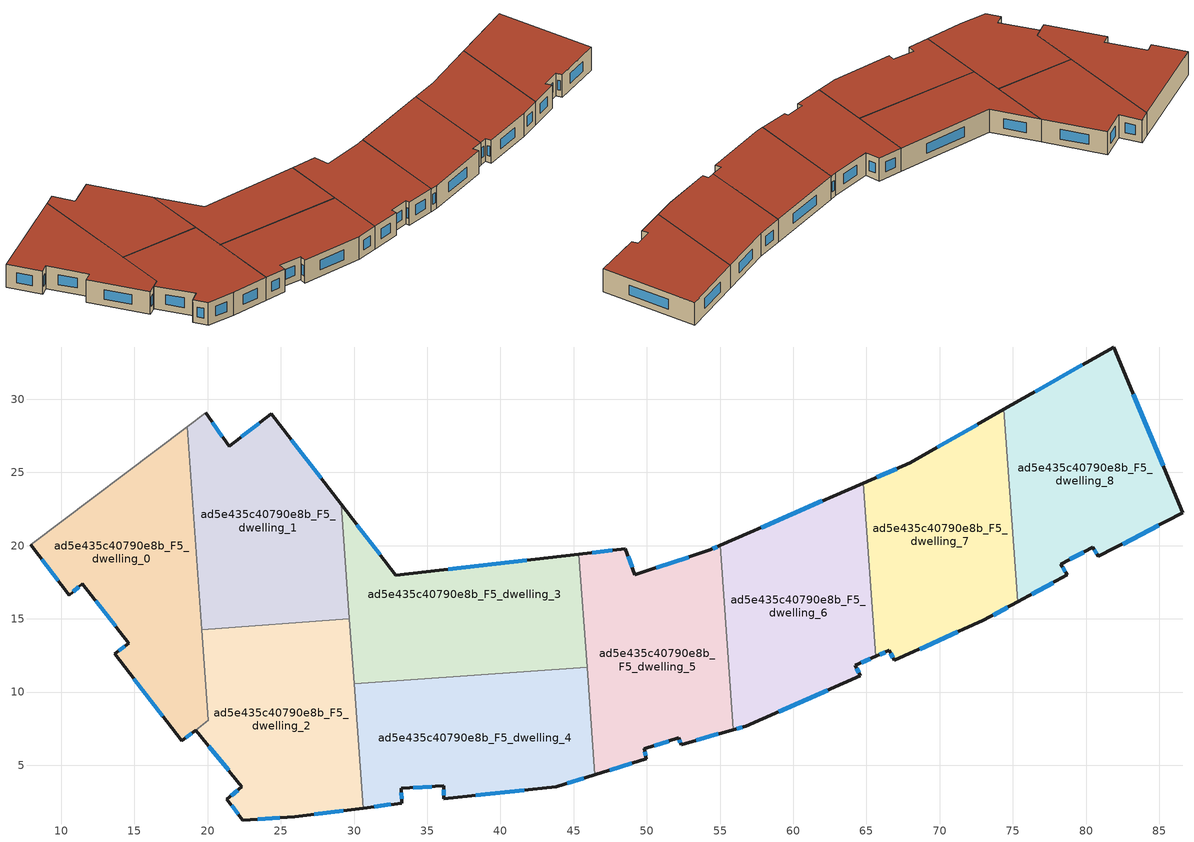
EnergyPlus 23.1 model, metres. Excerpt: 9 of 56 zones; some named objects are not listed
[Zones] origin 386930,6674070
ad5e435c40790e8b_F5_dwelling_0
 floor to ad5e435c40790e8b_F4_dwelling_0 (EU_floor_Construction): 18.59,28.13 20.04,8.06 18.24,6.66 13.66,12.6 14.62,13.34 11.45,17.4 10.55,16.62 7.91,20.04 z15
 wall outside (EU_wall_Construction): 7.91,20.04 10.55,16.62 11.45,17.4 14.62,13.34 13.66,12.6 18.24,6.66 19.19,7.4 z15:18
 wall adiabatic (EU_wall_Construction): 18.59,28.13 7.91,20.04 z15:18
 wall to ad5e435c40790e8b_F5_dwelling_2 (EU_wall_Construction): 19.19,7.4 20.04,8.06 19.59,14.27 z15:18
 wall to ad5e435c40790e8b_F5_dwelling_1 (EU_wall_Construction): 19.59,14.27 18.59,28.13 z15:18
 window (EU_Window_Construction): 18.51,6.87 18.92,7.19 / 14.97,10.9 16.93,8.36 / 14.35,13.13 13.93,12.81 / 12.35,16.24 13.72,14.5 / 10.81,16.84 11.19,17.18 / 8.67,19.07 9.8,17.6 z15.86:17.14
 roof outside (EU_roof_Construction): 20.04,8.06 18.59,28.13 7.91,20.04 10.55,16.62 11.45,17.4 14.62,13.34 13.66,12.6 18.24,6.66 z18
ad5e435c40790e8b_F5_dwelling_1
 floor to ad5e435c40790e8b_F4_dwelling_1 (EU_floor_Construction): 24.35,29.01 29.12,22.83 29.68,15 19.59,14.27 18.59,28.13 19.87,29.09 21.47,26.79 z15
 wall outside (EU_wall_Construction): 29.12,22.83 24.35,29.01 21.47,26.79 19.87,29.09 z15:18
 wall to ad5e435c40790e8b_F5_dwelling_2 (EU_wall_Construction): 19.59,14.27 29.68,15 z15:18
 wall adiabatic (EU_wall_Construction): 19.87,29.09 18.59,28.13 z15:18
 wall to ad5e435c40790e8b_F5_dwelling_3 (EU_wall_Construction): 29.68,15 29.12,22.83 z15:18
 window (EU_Window_Construction): 21.01,27.44 20.32,28.43 / 23.53,28.37 22.29,27.42 / 27.76,24.59 25.72,27.24 z15.86:17.14
 roof outside (EU_roof_Construction): 29.68,15 29.12,22.83 24.35,29.01 21.47,26.79 19.87,29.09 18.59,28.13 19.59,14.27 z18
ad5e435c40790e8b_F5_dwelling_2
 floor to ad5e435c40790e8b_F4_dwelling_2 (EU_floor_Construction): 29.68,15 30.61,2.08 25.93,1.48 22.41,1.26 21.32,2.68 22.34,3.54 19.19,7.4 20.04,8.06 19.59,14.27 z15
 wall outside (EU_wall_Construction): 19.19,7.4 22.34,3.54 21.32,2.68 22.41,1.26 25.93,1.48 30.61,2.08 z15:18
 wall to ad5e435c40790e8b_F5_dwelling_4 (EU_wall_Construction): 30.61,2.08 30,10.55 z15:18
 wall to ad5e435c40790e8b_F5_dwelling_3 (EU_wall_Construction): 30,10.55 29.68,15 z15:18
 window (EU_Window_Construction): 27.27,1.65 29.28,1.9 / 23.42,1.32 24.93,1.41 / 21.63,2.27 22.1,1.66 / 22.05,3.29 21.61,2.92 / 20.09,6.3 21.44,4.64 z15.86:17.14
 roof outside (EU_roof_Construction): 30.61,2.08 29.68,15 19.59,14.27 20.04,8.06 19.19,7.4 22.34,3.54 21.32,2.68 22.41,1.26 25.93,1.48 z18
ad5e435c40790e8b_F5_dwelling_3
 floor to ad5e435c40790e8b_F4_dwelling_3 (EU_floor_Construction): 45.36,19.42 45.92,11.7 30,10.55 29.12,22.83 32.84,17.98 z15
 wall outside (EU_wall_Construction): 45.36,19.42 32.84,17.98 29.12,22.83 z15:18
 wall to ad5e435c40790e8b_F5_dwelling_4 (EU_wall_Construction): 30,10.55 45.92,11.7 z15:18
 wall to ad5e435c40790e8b_F5_dwelling_5 (EU_wall_Construction): 45.92,11.7 45.36,19.42 z15:18
 window (EU_Window_Construction): 41.78,19.01 36.42,18.39 / 31.78,19.37 30.18,21.44 z15.86:17.14
 roof outside (EU_roof_Construction): 45.92,11.7 45.36,19.42 32.84,17.98 29.12,22.83 30,10.55 z18
ad5e435c40790e8b_F5_dwelling_4
 floor to ad5e435c40790e8b_F4_dwelling_4 (EU_floor_Construction): 45.92,11.7 46.45,4.35 43.82,3.54 36.13,2.71 36.12,3.59 33.23,3.42 33.27,2.42 30.61,2.08 30,10.55 z15
 wall outside (EU_wall_Construction): 30.61,2.08 33.27,2.42 33.23,3.42 36.12,3.59 36.13,2.71 43.82,3.54 46.45,4.35 z15:18
 wall to ad5e435c40790e8b_F5_dwelling_5 (EU_wall_Construction): 46.45,4.35 45.92,11.7 z15:18
 window (EU_Window_Construction): 34.06,3.47 35.3,3.54 / 33.26,2.7 33.24,3.13 / 31.37,2.17 32.51,2.32 / 44.57,3.78 45.7,4.12 / 38.33,2.95 41.63,3.31 / 36.12,3.34 36.13,2.96 z15.86:17.14
 roof outside (EU_roof_Construction): 46.45,4.35 45.92,11.7 30,10.55 30.61,2.08 33.27,2.42 33.23,3.42 36.12,3.59 36.13,2.71 43.82,3.54 z18
ad5e435c40790e8b_F5_dwelling_5
 floor to ad5e435c40790e8b_F4_dwelling_5 (EU_floor_Construction): 55,20.01 55.91,7.42 52.34,6.42 52.18,6.87 49.82,6.12 49.98,5.44 46.45,4.35 45.36,19.42 48.54,19.79 49.18,18 54.32,19.71 z15
 wall outside (EU_wall_Construction): 46.45,4.35 49.98,5.44 49.82,6.12 52.18,6.87 52.34,6.42 55.91,7.42 / 55,20.01 54.32,19.71 49.18,18 48.54,19.79 45.36,19.42 z15:18
 wall to ad5e435c40790e8b_F5_dwelling_6 (EU_wall_Construction): 55.91,7.42 55,20.01 z15:18
 window (EU_Window_Construction): 49.93,5.63 49.86,5.93 / 47.45,4.66 48.97,5.13 / 47.63,19.68 46.27,19.53 / 49,18.51 48.72,19.28 / 52.85,19.22 50.65,18.49 / 54.81,19.92 54.51,19.8 / 53.36,6.7 54.89,7.13 / 52.22,6.74 52.3,6.54 / 50.49,6.34 51.5,6.65 z15.86:17.14
 roof outside (EU_roof_Construction): 55.91,7.42 55,20.01 54.32,19.71 49.18,18 48.54,19.79 45.36,19.42 46.45,4.35 49.98,5.44 49.82,6.12 52.18,6.87 52.34,6.42 z18
ad5e435c40790e8b_F5_dwelling_6
 floor to ad5e435c40790e8b_F4_dwelling_6 (EU_floor_Construction): 64.79,24.27 65.65,12.44 64.25,11.82 64.58,11.12 56.76,7.66 55.91,7.42 55,20.01 z15
 wall outside (EU_wall_Construction): 55.91,7.42 56.76,7.66 64.58,11.12 64.25,11.82 65.65,12.44 / 64.79,24.27 55,20.01 z15:18
 wall to ad5e435c40790e8b_F5_dwelling_7 (EU_wall_Construction): 65.65,12.44 64.79,24.27 z15:18
 window (EU_Window_Construction): 56.15,7.49 56.52,7.6 / 62,23.05 57.8,21.23 / 64.65,11.99 65.25,12.26 / 64.49,11.32 64.34,11.62 / 59,8.65 62.35,10.13 z15.86:17.14
 roof outside (EU_roof_Construction): 64.58,11.12 64.25,11.82 65.65,12.44 64.79,24.27 55,20.01 55.91,7.42 56.76,7.66 z18
ad5e435c40790e8b_F5_dwelling_7
 floor to ad5e435c40790e8b_F4_dwelling_7 (EU_floor_Construction): 74.39,29.3 75.34,16.16 72.99,14.89 66.89,12.16 66.55,12.84 65.65,12.44 64.79,24.27 68,25.67 z15
 wall outside (EU_wall_Construction): 65.65,12.44 66.55,12.84 66.89,12.16 72.99,14.89 75.34,16.16 / 74.39,29.3 68,25.67 64.79,24.27 z15:18
 wall to ad5e435c40790e8b_F5_dwelling_8 (EU_wall_Construction): 75.34,16.16 74.39,29.3 z15:18
 window (EU_Window_Construction): 65.91,12.55 66.29,12.72 / 67.09,25.27 65.71,24.67 / 72.57,28.26 69.83,26.71 / 73.66,15.25 74.67,15.8 / 68.63,12.94 71.25,14.11 / 66.65,12.64 66.79,12.35 z15.86:17.14
 roof outside (EU_roof_Construction): 72.99,14.89 75.34,16.16 74.39,29.3 68,25.67 64.79,24.27 65.65,12.44 66.55,12.84 66.89,12.16 z18
ad5e435c40790e8b_F5_dwelling_8
 floor to ad5e435c40790e8b_F4_dwelling_8 (EU_floor_Construction): 81.89,33.57 86.61,22.23 80.85,19.26 80.46,19.89 78.27,18.72 78.73,18 75.34,16.16 74.39,29.3 z15
 wall outside (EU_wall_Construction): 75.34,16.16 78.73,18 78.27,18.72 80.46,19.89 80.85,19.26 86.61,22.23 81.89,33.57 74.39,29.3 z15:18
 window (EU_Window_Construction): 76.31,16.69 77.76,17.48 / 79.75,32.35 76.53,30.52 / 85.26,25.47 83.24,30.33 / 82.5,20.11 84.97,21.38 / 80.57,19.71 80.74,19.44 / 78.9,19.05 79.84,19.56 / 78.6,18.21 78.4,18.51 z15.86:17.14
 roof outside (EU_roof_Construction): 86.61,22.23 81.89,33.57 74.39,29.3 75.34,16.16 78.73,18 78.27,18.72 80.46,19.89 80.85,19.26 z18
[Building]
EU S2 Campaign: North Axis=0; Terrain=City; Solar Distribution=FullExterior
[Site:Location]
Helsinki-Vantaa.AP: Latitude=60.317; Longitude=24.963; Time Zone=2; Elevation=54.6
[SizingPeriod:WeatherFileDays]
AnnualSizingPeriod: Begin Month=1; Begin Day of Month=1; End Month=12; End Day of Month=31; Day of Week for Start Day=Monday; Use Weather File Daylight Saving Period=No; Use Weather File Rain and Snow Indicators=No
[MATERIAL]
EU_InternalMass_Material: Roughness=MediumRough; Thickness=0.1; Conductivity=1; Density=1800; Specific Heat=900; Thermal Absorptance=0.9; Solar Absorptance=0.7; Visible Absorptance=0.7
[MATERIAL:NOMASS] Roughness=MediumRough; Thermal Absorptance=0.9; Solar Absorptance=0.7; Visible Absorptance=0.7
Name | Thermal Resistance
EU_wall_NoMass | 2.6932
EU_roof_NoMass | 3.19818
EU_floor_NoMass | 2.22482
[WINDOWMATERIAL:SIMPLEGLAZINGSYSTEM]
EU_Window_SimpleGlazing: UFactor=2.14966; Solar Heat Gain Coefficient=0.7; Visible Transmittance=0.7
[CONSTRUCTION]
EU_wall_Construction: EU_wall_NoMass
EU_roof_Construction: EU_roof_NoMass
EU_floor_Construction: EU_floor_NoMass
EU_Window_Construction: EU_Window_SimpleGlazing
EU_InternalMass_Construction: EU_InternalMass_Material
[ZONE] Type=1; Multiplier=1; Ceiling Height=autocalculate; Floor Area=autocalculate; Part of Total Floor Area=Yes
Name | Volume
ad5e435c40790e8b_F5_dwelling_0 | 378.474
ad5e435c40790e8b_F5_dwelling_1 | 380.963
ad5e435c40790e8b_F5_dwelling_2 | 383.456
ad5e435c40790e8b_F5_dwelling_3 | 380.975
ad5e435c40790e8b_F5_dwelling_4 | 380.943
ad5e435c40790e8b_F5_dwelling_5 | 380.933
ad5e435c40790e8b_F5_dwelling_6 | 380.967
ad5e435c40790e8b_F5_dwelling_7 | 380.947
ad5e435c40790e8b_F5_dwelling_8 | 380.961
[INTERNALMASS] Construction=EU_InternalMass_Construction
Name | Zone or ZoneList | Surface Area
ad5e435c40790e8b_F5_dwelling_0_EU_InternalMass | ad5e435c40790e8b_F5_dwelling_0 | 126.162
ad5e435c40790e8b_F5_dwelling_1_EU_InternalMass | ad5e435c40790e8b_F5_dwelling_1 | 126.987
ad5e435c40790e8b_F5_dwelling_2_EU_InternalMass | ad5e435c40790e8b_F5_dwelling_2 | 127.817
ad5e435c40790e8b_F5_dwelling_3_EU_InternalMass | ad5e435c40790e8b_F5_dwelling_3 | 126.992
ad5e435c40790e8b_F5_dwelling_4_EU_InternalMass | ad5e435c40790e8b_F5_dwelling_4 | 126.982
ad5e435c40790e8b_F5_dwelling_5_EU_InternalMass | ad5e435c40790e8b_F5_dwelling_5 | 126.978
ad5e435c40790e8b_F5_dwelling_6_EU_InternalMass | ad5e435c40790e8b_F5_dwelling_6 | 126.989
ad5e435c40790e8b_F5_dwelling_7_EU_InternalMass | ad5e435c40790e8b_F5_dwelling_7 | 126.983
ad5e435c40790e8b_F5_dwelling_8_EU_InternalMass | ad5e435c40790e8b_F5_dwelling_8 | 126.987
[OTHEREQUIPMENT] Fuel Type=Electricity; Design Level Calculation Method=Watts/Area; Power per Zone Floor Area=1; Fraction Latent=0; Fraction Radiant=0; Fraction Lost=0; Carbon Dioxide Generation Rate=0; EndUse Subcategory=EU_Step8_InternalGains
Name | Zone or ZoneList or Space or SpaceList | Schedule
EU_Step8_InternalGain_ad5e435c40790e8b_F5_dwelling_0_f000 | ad5e435c40790e8b_F5_dwelling_0 | EU_Step8_GainSchedule_ad5e435c40790e8b_F5_dwelling_0_f000
EU_Step8_InternalGain_ad5e435c40790e8b_F5_dwelling_1_f000 | ad5e435c40790e8b_F5_dwelling_1 | EU_Step8_GainSchedule_ad5e435c40790e8b_F5_dwelling_1_f000
EU_Step8_InternalGain_ad5e435c40790e8b_F5_dwelling_2_f000 | ad5e435c40790e8b_F5_dwelling_2 | EU_Step8_GainSchedule_ad5e435c40790e8b_F5_dwelling_2_f000
EU_Step8_InternalGain_ad5e435c40790e8b_F5_dwelling_3_f000 | ad5e435c40790e8b_F5_dwelling_3 | EU_Step8_GainSchedule_ad5e435c40790e8b_F5_dwelling_3_f000
EU_Step8_InternalGain_ad5e435c40790e8b_F5_dwelling_4_f000 | ad5e435c40790e8b_F5_dwelling_4 | EU_Step8_GainSchedule_ad5e435c40790e8b_F5_dwelling_4_f000
EU_Step8_InternalGain_ad5e435c40790e8b_F5_dwelling_5_f000 | ad5e435c40790e8b_F5_dwelling_5 | EU_Step8_GainSchedule_ad5e435c40790e8b_F5_dwelling_5_f000
EU_Step8_InternalGain_ad5e435c40790e8b_F5_dwelling_6_f000 | ad5e435c40790e8b_F5_dwelling_6 | EU_Step8_GainSchedule_ad5e435c40790e8b_F5_dwelling_6_f000
EU_Step8_InternalGain_ad5e435c40790e8b_F5_dwelling_7_f000 | ad5e435c40790e8b_F5_dwelling_7 | EU_Step8_GainSchedule_ad5e435c40790e8b_F5_dwelling_7_f000
EU_Step8_InternalGain_ad5e435c40790e8b_F5_dwelling_8_f000 | ad5e435c40790e8b_F5_dwelling_8 | EU_Step8_GainSchedule_ad5e435c40790e8b_F5_dwelling_8_f000
[ZONEVENTILATION:DESIGNFLOWRATE] Schedule=EU_AlwaysOn; Design Flow Rate Calculation Method=AirChanges/Hour; Air Changes per Hour=0.586271; Ventilation Type=Natural; Fan Pressure Rise=0; Fan Total Efficiency=1; Constant Term Coefficient=1; Temperature Term Coefficient=0; Velocity Term Coefficient=0; Velocity Squared Term Coefficient=0; Minimum Indoor Temperature=-100; Maximum Indoor Temperature=100; Delta Temperature=-100; Minimum Outdoor Temperature=-100; Maximum Outdoor Temperature=100; Maximum Wind Speed=40
Name | Zone or ZoneList or Space or SpaceList
EU_ConstantAir_ad5e435c40790e8b_F5_dwelling_0 | ad5e435c40790e8b_F5_dwelling_0
EU_ConstantAir_ad5e435c40790e8b_F5_dwelling_1 | ad5e435c40790e8b_F5_dwelling_1
EU_ConstantAir_ad5e435c40790e8b_F5_dwelling_2 | ad5e435c40790e8b_F5_dwelling_2
EU_ConstantAir_ad5e435c40790e8b_F5_dwelling_3 | ad5e435c40790e8b_F5_dwelling_3
EU_ConstantAir_ad5e435c40790e8b_F5_dwelling_4 | ad5e435c40790e8b_F5_dwelling_4
EU_ConstantAir_ad5e435c40790e8b_F5_dwelling_5 | ad5e435c40790e8b_F5_dwelling_5
EU_ConstantAir_ad5e435c40790e8b_F5_dwelling_6 | ad5e435c40790e8b_F5_dwelling_6
EU_ConstantAir_ad5e435c40790e8b_F5_dwelling_7 | ad5e435c40790e8b_F5_dwelling_7
EU_ConstantAir_ad5e435c40790e8b_F5_dwelling_8 | ad5e435c40790e8b_F5_dwelling_8
[HVACTEMPLATE:ZONE:IDEALLOADSAIRSYSTEM] System Availability Schedule=EU_AlwaysOn; Maximum Heating Supply Air Temperature=50; Minimum Cooling Supply Air Temperature=13; Maximum Heating Supply Air Humidity Ratio=0.0156; Minimum Cooling Supply Air Humidity Ratio=0.0077; Heating Limit=NoLimit; Cooling Limit=NoLimit; Heating Availability Schedule=EU_AlwaysOn; Cooling Availability Schedule=EU_CoolingOff; Dehumidification Control Type=ConstantSensibleHeatRatio; Cooling Sensible Heat Ratio=0.7; Dehumidification Setpoint=60; Humidification Control Type=None; Humidification Setpoint=30; Outdoor Air Method=None; Outdoor Air Flow Rate per Person=0.00944; Outdoor Air Flow Rate per Zone Floor Area=0; Outdoor Air Flow Rate per Zone=0; Demand Controlled Ventilation Type=None; Outdoor Air Economizer Type=NoEconomizer; Heat Recovery Type=None; Sensible Heat Recovery Effectiveness=0.7; Latent Heat Recovery Effectiveness=0.65
Name | Template Thermostat
ad5e435c40790e8b_F5_dwelling_0 | EU_HeatOnly_ad5e435c40790e8b_F5_dwelling_0
ad5e435c40790e8b_F5_dwelling_1 | EU_HeatOnly_ad5e435c40790e8b_F5_dwelling_1
ad5e435c40790e8b_F5_dwelling_2 | EU_HeatOnly_ad5e435c40790e8b_F5_dwelling_2
ad5e435c40790e8b_F5_dwelling_3 | EU_HeatOnly_ad5e435c40790e8b_F5_dwelling_3
ad5e435c40790e8b_F5_dwelling_4 | EU_HeatOnly_ad5e435c40790e8b_F5_dwelling_4
ad5e435c40790e8b_F5_dwelling_5 | EU_HeatOnly_ad5e435c40790e8b_F5_dwelling_5
ad5e435c40790e8b_F5_dwelling_6 | EU_HeatOnly_ad5e435c40790e8b_F5_dwelling_6
ad5e435c40790e8b_F5_dwelling_7 | EU_HeatOnly_ad5e435c40790e8b_F5_dwelling_7
ad5e435c40790e8b_F5_dwelling_8 | EU_HeatOnly_ad5e435c40790e8b_F5_dwelling_8
[SIZING:ZONE] Zone Cooling Design Supply Air Temperature Input Method=SupplyAirTemperature; Zone Cooling Design Supply Air Temperature=13; Zone Heating Design Supply Air Temperature Input Method=SupplyAirTemperature; Zone Heating Design Supply Air Temperature=50; Zone Cooling Design Supply Air Humidity Ratio=0.008; Zone Heating Design Supply Air Humidity Ratio=0.008; Cooling Design Air Flow Method=DesignDay; Cooling Design Air Flow Rate=0; Cooling Minimum Air Flow per Zone Floor Area=0.000762; Cooling Minimum Air Flow=0; Cooling Minimum Air Flow Fraction=0.2; Heating Design Air Flow Method=DesignDay; Heating Design Air Flow Rate=0; Heating Maximum Air Flow per Zone Floor Area=0.002032; Heating Maximum Air Flow=0.141576; Heating Maximum Air Flow Fraction=0.3; Account for Dedicated Outdoor Air System=No; Dedicated Outdoor Air System Control Strategy=NeutralSupplyAir; Dedicated Outdoor Air Low Setpoint Temperature for Design=autosize; Dedicated Outdoor Air High Setpoint Temperature for Design=autosize; Zone Load Sizing Method=Sensible Load Only No Latent Load; Zone Latent Cooling Design Supply Air Humidity Ratio Input Method=HumidityRatioDifference; Zone Cooling Design Supply Air Humidity Ratio Difference=0.005; Zone Latent Heating Design Supply Air Humidity Ratio Input Method=HumidityRatioDifference; Zone Humidification Design Supply Air Humidity Ratio Difference=0.005
ad5e435c40790e8b_F5_dwelling_0; ad5e435c40790e8b_F5_dwelling_1; ad5e435c40790e8b_F5_dwelling_2; ad5e435c40790e8b_F5_dwelling_3; ad5e435c40790e8b_F5_dwelling_4; ad5e435c40790e8b_F5_dwelling_5; ad5e435c40790e8b_F5_dwelling_6; ad5e435c40790e8b_F5_dwelling_7; ad5e435c40790e8b_F5_dwelling_8
[SCHEDULE:CONSTANT]
Name | Hourly Value
EU_AlwaysOn | 1
EU_CoolingOff | 0
[SCHEDULE:FILE] Column Number=1; Rows to Skip at Top=0; Number of Hours of Data=8760; Column Separator=Comma; Interpolate to Timestep=No; Minutes per Item=60; Adjust Schedule for Daylight Savings=Yes
Name | File
EU_Step8_GainSchedule_ad5e435c40790e8b_F5_dwelling_0_f000 | ../../schedules/ad5e435c40790e8b/ad5e435c40790e8b_F5_dwelling_0_f000_gain.csv
EU_Step8_GainSchedule_ad5e435c40790e8b_F5_dwelling_1_f000 | ../../schedules/ad5e435c40790e8b/ad5e435c40790e8b_F5_dwelling_1_f000_gain.csv
EU_Step8_GainSchedule_ad5e435c40790e8b_F5_dwelling_2_f000 | ../../schedules/ad5e435c40790e8b/ad5e435c40790e8b_F5_dwelling_2_f000_gain.csv
EU_Step8_GainSchedule_ad5e435c40790e8b_F5_dwelling_3_f000 | ../../schedules/ad5e435c40790e8b/ad5e435c40790e8b_F5_dwelling_3_f000_gain.csv
EU_Step8_GainSchedule_ad5e435c40790e8b_F5_dwelling_4_f000 | ../../schedules/ad5e435c40790e8b/ad5e435c40790e8b_F5_dwelling_4_f000_gain.csv
EU_Step8_GainSchedule_ad5e435c40790e8b_F5_dwelling_5_f000 | ../../schedules/ad5e435c40790e8b/ad5e435c40790e8b_F5_dwelling_5_f000_gain.csv
EU_Step8_GainSchedule_ad5e435c40790e8b_F5_dwelling_6_f000 | ../../schedules/ad5e435c40790e8b/ad5e435c40790e8b_F5_dwelling_6_f000_gain.csv
EU_Step8_GainSchedule_ad5e435c40790e8b_F5_dwelling_7_f000 | ../../schedules/ad5e435c40790e8b/ad5e435c40790e8b_F5_dwelling_7_f000_gain.csv
EU_Step8_GainSchedule_ad5e435c40790e8b_F5_dwelling_8_f000 | ../../schedules/ad5e435c40790e8b/ad5e435c40790e8b_F5_dwelling_8_f000_gain.csv
